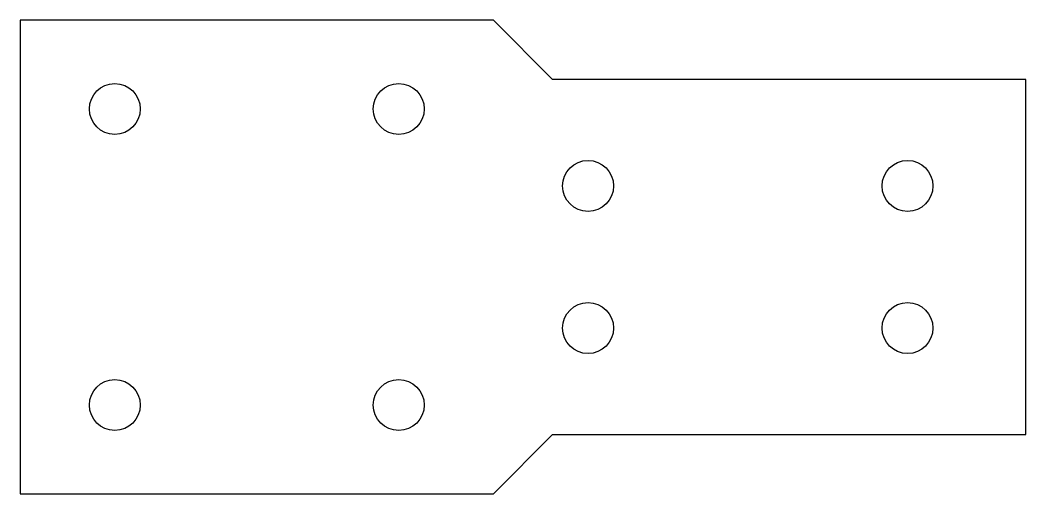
# Model space of a CAD drawing. Header units: millimetres. Extents: x -40 to 45, y -20 to 20.
import ezdxf

# ---------------------------------------------------------------- set-up
doc = ezdxf.new("R2010")
doc.units = ezdxf.units.MM

msp = doc.modelspace()

# ---------------------------------------------------------------- linework, layer by layer
at = {"color": 7, "linetype": 'Continuous', "lineweight": 25}
for p, q in [((0, 20), (-40, 20)), ((-40, 20), (-40, -20)), ((5, 15), (0, 20)), ((45, 15), (5, 15)), ((45, -15), (45, 15)), ((0, -20), (5, -15)), ((5, -15), (45, -15)), ((-40, -20), (0, -20))]:
    msp.add_line(p, q, dxfattribs=at)
for centre in [(-32, 12.5), (-8, 12.5), (8, 6), (35, 6), (8, -6), (35, -6), (-32, -12.5), (-8, -12.5)]:
    msp.add_circle(centre, 2.15, dxfattribs=at)

doc.saveas('drawing.dxf')
